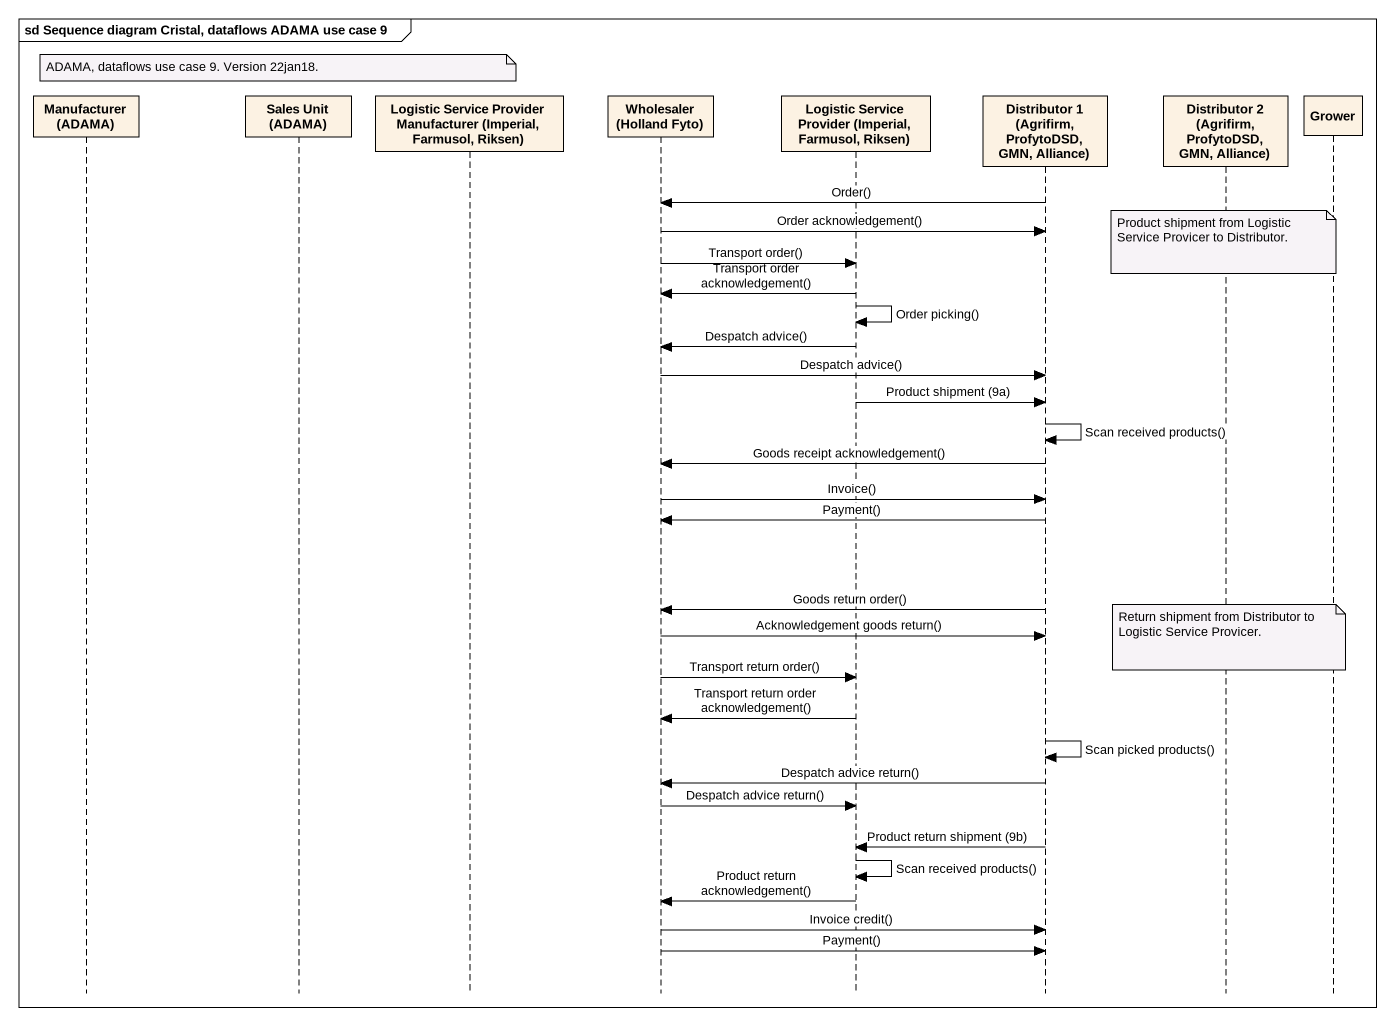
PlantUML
@startuml
mainframe sd Sequence diagram Cristal, dataflows ADAMA use case 9
hide footbox
participant "Manufacturer (ADAMA)" as Manufacturer_ADAMA
participant "Sales Unit (ADAMA)" as Sales_Unit_ADAMA
participant "Logistic Service Provider Manufacturer (Imperial, Farmusol, Riksen)" as Logistic_Service_Provider
participant "Wholesaler (Holland Fyto)" as Wholesaler_Holland_Fyto
participant "Logistic Service Provider (Imperial, Farmusol, Riksen)" as Logistic_Service_Provider_2
participant "Distributor 1 (Agrifirm, ProfytoDSD, GMN, Alliance)" as Distributor_1_Agrifirm
participant "Distributor 2 (Agrifirm, ProfytoDSD, GMN, Alliance)" as Distributor_2_Agrifirm
participant Grower

note over Sales_Unit_ADAMA : ADAMA, dataflows use case 9. Version 22jan18.
Distributor_1_Agrifirm -> Wholesaler_Holland_Fyto : Order()
Wholesaler_Holland_Fyto -> Distributor_1_Agrifirm : Order acknowledgement()
note over Distributor_2_Agrifirm : Product shipment from Logistic Service Provicer to Distributor.
Wholesaler_Holland_Fyto -> Logistic_Service_Provider_2 : Transport order()
Logistic_Service_Provider_2 -> Wholesaler_Holland_Fyto : Transport order acknowledgement()
Logistic_Service_Provider_2 -> Logistic_Service_Provider_2 : Order picking()
Logistic_Service_Provider_2 -> Wholesaler_Holland_Fyto : Despatch advice()
Wholesaler_Holland_Fyto -> Distributor_1_Agrifirm : Despatch advice()
Logistic_Service_Provider_2 -> Distributor_1_Agrifirm : Product shipment (9a)
Distributor_1_Agrifirm -> Distributor_1_Agrifirm : Scan received products()
Distributor_1_Agrifirm -> Wholesaler_Holland_Fyto : Goods receipt acknowledgement()
Wholesaler_Holland_Fyto -> Distributor_1_Agrifirm : Invoice()
Distributor_1_Agrifirm -> Wholesaler_Holland_Fyto : Payment()
Distributor_1_Agrifirm -> Wholesaler_Holland_Fyto : Goods return order()
Wholesaler_Holland_Fyto -> Distributor_1_Agrifirm : Acknowledgement goods return()
note over Distributor_2_Agrifirm : Return shipment from Distributor to Logistic Service Provicer.
Wholesaler_Holland_Fyto -> Logistic_Service_Provider_2 : Transport return order()
Logistic_Service_Provider_2 -> Wholesaler_Holland_Fyto : Transport return order acknowledgement()
Distributor_1_Agrifirm -> Distributor_1_Agrifirm : Scan picked products()
Distributor_1_Agrifirm -> Wholesaler_Holland_Fyto : Despatch advice return()
Wholesaler_Holland_Fyto -> Logistic_Service_Provider_2 : Despatch advice return()
Distributor_1_Agrifirm -> Logistic_Service_Provider_2 : Product return shipment (9b)
Logistic_Service_Provider_2 -> Logistic_Service_Provider_2 : Scan received products()
Logistic_Service_Provider_2 -> Wholesaler_Holland_Fyto : Product return acknowledgement()
Wholesaler_Holland_Fyto -> Distributor_1_Agrifirm : Invoice credit()
Wholesaler_Holland_Fyto -> Distributor_1_Agrifirm : Payment()
@enduml
